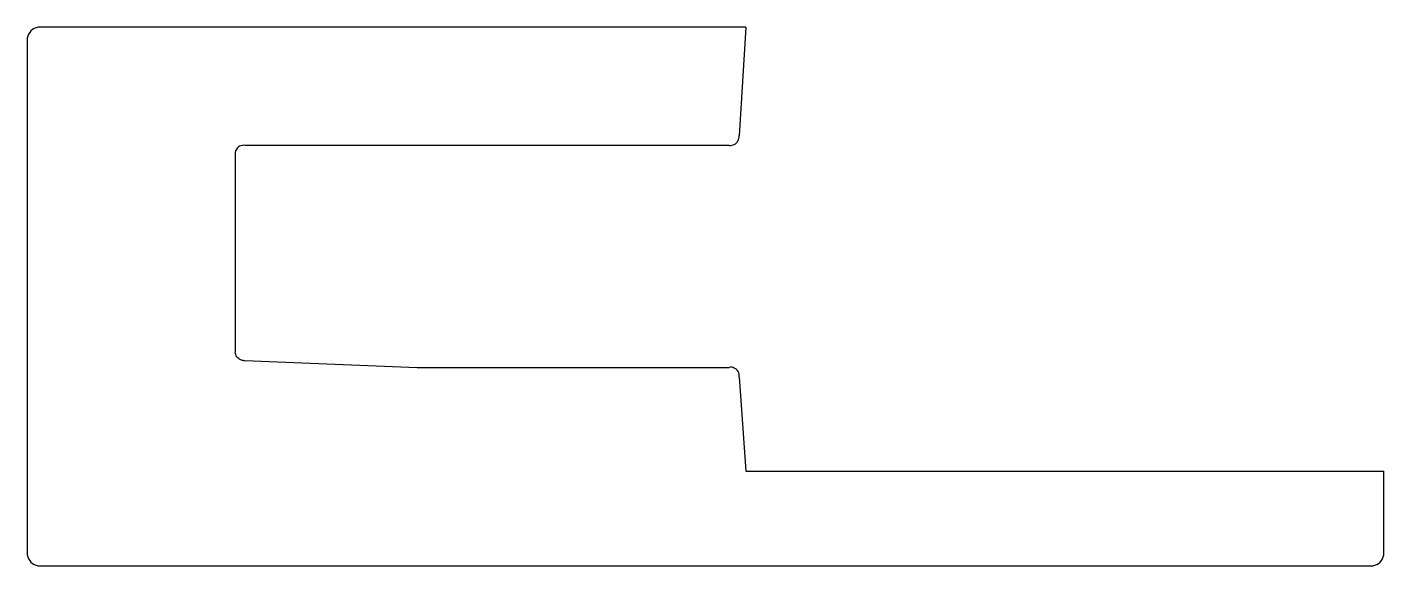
# Model space of a CAD drawing. Extents: x -271 to 303, y -102 to 126.
import ezdxf

# ---------------------------------------------------------------- set-up
doc = ezdxf.new("R2010")
doc.units = 0
doc.layers.get('0').update_dxf_attribs({"linetype": 'CONTINUOUS'})

msp = doc.modelspace()

# ---------------------------------------------------------------- linework, layer by layer
for p, q in [((-271.23, 120.88), (-271.28, 120.26)), ((-271.21, 121.12), (-271.23, 120.88)), ((-271.23, 120.88), (-271.23, 119.4)), ((-271, 121.95), (-271.21, 121.12)), ((-270.66, 122.75), (-271, 121.95)), ((-270.21, 123.48), (-270.66, 122.75)), ((-269.65, 124.13), (-270.21, 123.48)), ((-269, 124.69), (-269.65, 124.13)), ((-268.27, 125.14), (-269, 124.69)), ((-267.48, 125.48), (-268.27, 125.14)), ((-266.64, 125.68), (-267.48, 125.48)), ((-266.4, 125.7), (-266.64, 125.68)), ((-265.79, 125.76), (-266.4, 125.7)), ((-264.93, 125.7), (-266.4, 125.7)), ((-264.93, 125.7), (-265.79, 125.76)), ((32.77, 125.7), (-264.93, 125.7)), ((32.77, 125.7), (30.01, 79.7)), ((-271.28, 120.26), (-271.23, 119.4)), ((-271.23, 119.4), (-271.23, -96)), ((-182.23, 74.7), (-182.58, 74.29)), ((-181.81, 75.06), (-182.23, 74.7)), ((-181.35, 75.35), (-181.81, 75.06)), ((-180.85, 75.56), (-181.35, 75.35)), ((-180.16, 75.7), (-180.85, 75.56)), ((-179.77, 75.74), (-180.16, 75.7)), ((-179.23, 75.7), (-179.77, 75.74)), ((25.77, 75.7), (-179.23, 75.7)), ((25.77, 75.7), (26.33, 75.68)), ((26.33, 75.68), (26.88, 75.73)), ((26.88, 75.73), (27.41, 75.86)), ((27.41, 75.86), (27.93, 76.07)), ((27.93, 76.07), (28.4, 76.35)), ((28.4, 76.35), (28.83, 76.7)), ((28.83, 76.7), (29.21, 77.11)), ((29.21, 77.11), (29.52, 77.57)), ((29.52, 77.57), (29.76, 78.07)), ((29.76, 78.07), (29.92, 78.6)), ((29.92, 78.6), (30.01, 79.14)), ((30.01, 79.14), (30.01, 79.7)), ((-183.23, 72.64), (-183.26, 72.25)), ((-183.26, 72.25), (-183.23, 71.7)), ((-183.08, 73.32), (-183.23, 72.64)), ((-183.23, 71.7), (-183.23, -11.3)), ((-182.87, 73.83), (-183.08, 73.32)), ((-182.58, 74.29), (-182.87, 73.83)), ((-183.23, -11.3), (-183.22, -11.83)), ((-183.14, -12.37), (-183.22, -11.83)), ((-182.99, -12.89), (-183.14, -12.37)), ((-182.77, -13.38), (-182.99, -12.89)), ((-182.49, -13.84), (-182.77, -13.38)), ((-182.14, -14.25), (-182.49, -13.84)), ((-181.74, -14.61), (-182.14, -14.25)), ((-181.3, -14.92), (-181.74, -14.61)), ((-180.81, -15.16), (-181.3, -14.92)), ((-180.3, -15.33), (-180.81, -15.16)), ((-179.77, -15.43), (-180.3, -15.33)), ((-179.77, -15.43), (-179.23, -15.45)), ((-179.23, -15.45), (-106.23, -18.3)), ((-106.23, -18.3), (25.77, -18.3)), ((26.33, -18.24), (25.77, -18.3)), ((26.9, -18.27), (26.33, -18.24)), ((27.45, -18.39), (26.9, -18.27)), ((27.97, -18.59), (27.45, -18.39)), ((28.46, -18.87), (27.97, -18.59)), ((28.9, -19.22), (28.46, -18.87)), ((29.29, -19.64), (28.9, -19.22)), ((29.6, -20.11), (29.29, -19.64)), ((29.84, -20.62), (29.6, -20.11)), ((29.99, -21.16), (29.84, -20.62)), ((30.06, -21.72), (29.99, -21.16)), ((30.05, -22.29), (30.06, -21.72)), ((30.05, -22.29), (32.77, -62.3)), ((32.77, -62.3), (302.77, -62.3)), ((302.77, -96), (302.77, -62.3)), ((-271.23, -96), (-271.28, -96.85)), ((-271.28, -96.85), (-271.23, -97.47)), ((-271.23, -96), (-271.23, -97.47)), ((-271.23, -97.47), (-271.21, -97.71)), ((302.75, -97.71), (302.77, -97.47)), ((302.83, -96.85), (302.77, -96)), ((302.77, -97.47), (302.77, -96)), ((302.77, -97.47), (302.83, -96.85)), ((-271.21, -97.71), (-271, -98.54)), ((-271, -98.54), (-270.66, -99.34)), ((-270.66, -99.34), (-270.21, -100.07)), ((-270.21, -100.07), (-269.65, -100.72)), ((-269.65, -100.72), (-269, -101.28)), ((-269, -101.28), (-268.27, -101.73)), ((-268.27, -101.73), (-267.48, -102.07)), ((-267.48, -102.07), (-266.64, -102.27)), ((-266.64, -102.27), (-266.4, -102.3)), ((-266.4, -102.3), (-264.93, -102.3)), ((-266.4, -102.3), (-265.79, -102.35)), ((-265.79, -102.35), (-264.93, -102.3)), ((-264.93, -102.3), (296.47, -102.3)), ((296.47, -102.3), (297.33, -102.35)), ((296.47, -102.3), (297.95, -102.3)), ((297.33, -102.35), (297.95, -102.3)), ((297.95, -102.3), (298.19, -102.27)), ((298.19, -102.27), (299.02, -102.07)), ((299.02, -102.07), (299.81, -101.73)), ((299.81, -101.73), (300.54, -101.28)), ((300.54, -101.28), (301.2, -100.72)), ((301.2, -100.72), (301.76, -100.07)), ((301.76, -100.07), (302.21, -99.34)), ((302.21, -99.34), (302.54, -98.54)), ((302.54, -98.54), (302.75, -97.71))]:
    msp.add_line(p, q)

doc.saveas('drawing.dxf')
